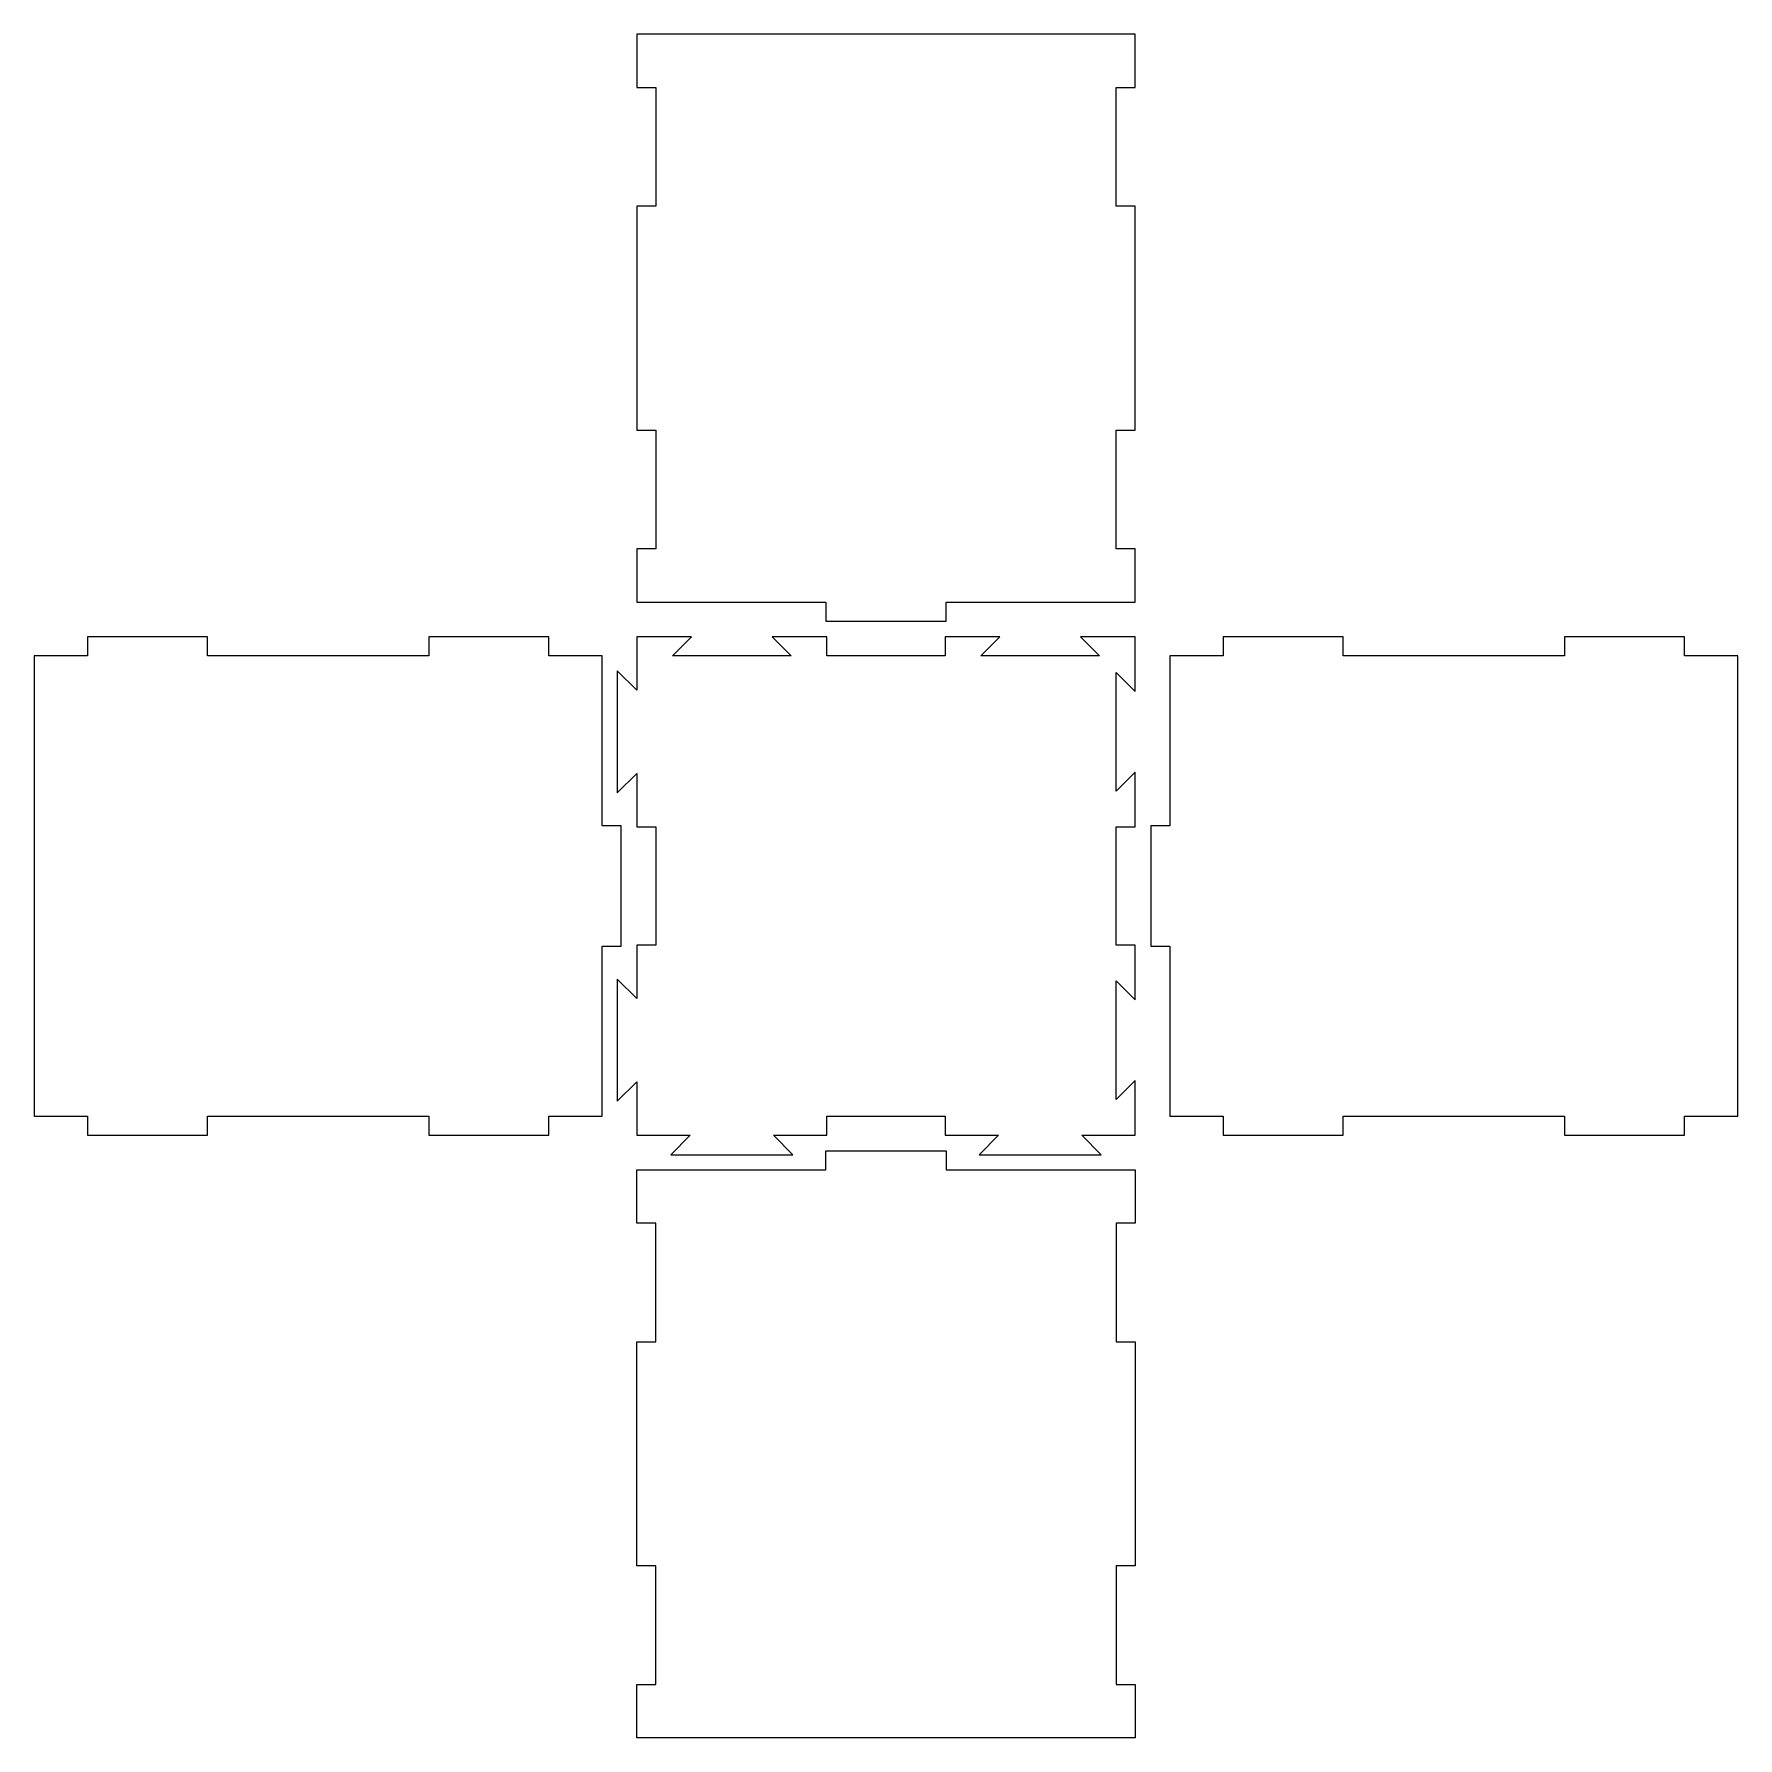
# Model space of a CAD drawing. Extents: x -143 to 143, y -143 to 143.
import ezdxf

# ---------------------------------------------------------------- set-up
doc = ezdxf.new("R2010")
doc.units = 0
doc.header["$MEASUREMENT"] = 0
doc.layers.add('LAYER_1', color=7, linetype='CONTINUOUS')

msp = doc.modelspace()

# ---------------------------------------------------------------- linework, layer by layer
at = {"layer": 'LAYER_1'}
for points in [[(-41.7901, 142.8954), (-41.7901, 142.8954), (-41.7901, 133.9299), (-41.7901, 133.9299)], [(41.7894, 142.8954), (41.7894, 142.8954), (-41.7901, 142.8954), (-41.7901, 142.8954)], [(41.7894, 133.9299), (41.7894, 133.9299), (41.7894, 142.8954), (41.7894, 142.8954)], [(-41.7901, 133.9299), (-41.7901, 133.9299), (-38.6138, 133.9299), (-38.6138, 133.9299)], [(-38.6138, 133.9299), (-38.6138, 133.9299), (-38.6138, 114.0479), (-38.6138, 114.0479)], [(38.6131, 114.0479), (38.6131, 114.0479), (38.6131, 133.9299), (38.6131, 133.9299)], [(38.6131, 133.9299), (38.6131, 133.9299), (41.7894, 133.9299), (41.7894, 133.9299)], [(-38.6138, 114.0479), (-38.6138, 114.0479), (-41.7901, 114.0479), (-41.7901, 114.0479)], [(-41.7901, 114.0479), (-41.7901, 114.0479), (-41.7901, 96.1668), (-41.7901, 96.1668)], [(41.789, 114.0479), (41.789, 114.0479), (38.6131, 114.0479), (38.6131, 114.0479)], [(41.789, 96.1668), (41.789, 96.1668), (41.789, 114.0479), (41.789, 114.0479)], [(-41.7901, 96.1668), (-41.7901, 96.1668), (-41.7901, 76.4599), (-41.7901, 76.4599)], [(41.789, 85.5254), (41.789, 85.5254), (41.789, 96.1668), (41.789, 96.1668)], [(41.789, 76.4599), (41.789, 76.4599), (41.789, 85.5254), (41.789, 85.5254)], [(-41.7901, 76.4599), (-41.7901, 76.4599), (-38.6138, 76.4599), (-38.6138, 76.4599)], [(-38.6138, 76.4599), (-38.6138, 76.4599), (-38.6138, 56.5775), (-38.6138, 56.5775)], [(38.6131, 56.5775), (38.6131, 56.5775), (38.6131, 76.4599), (38.6131, 76.4599)], [(38.6131, 76.4599), (38.6131, 76.4599), (41.789, 76.4599), (41.789, 76.4599)], [(-38.6138, 56.5775), (-38.6138, 56.5775), (-41.7901, 56.5775), (-41.7901, 56.5775)], [(-41.7901, 56.5775), (-41.7901, 56.5775), (-41.7901, 47.6123), (-41.7901, 47.6123)], [(41.789, 56.5775), (41.789, 56.5775), (38.6131, 56.5775), (38.6131, 56.5775)], [(41.789, 47.6123), (41.789, 47.6123), (41.789, 56.5775), (41.789, 56.5775)], [(-41.7901, 47.6123), (-41.7901, 47.6123), (-10.0661, 47.6123), (-10.0661, 47.6123)], [(-10.0661, 47.6123), (-10.0661, 47.6123), (-10.0661, 44.4361), (-10.0661, 44.4361)], [(10.0654, 44.4361), (10.0654, 44.4361), (10.0654, 47.6123), (10.0654, 47.6123)], [(10.0654, 47.6123), (10.0654, 47.6123), (41.789, 47.6123), (41.789, 47.6123)], [(-10.0661, 44.4361), (-10.0661, 44.4361), (10.0654, 44.4361), (10.0654, 44.4361)], [(-133.9306, 41.7894), (-133.9306, 41.7894), (-133.9306, 38.6135), (-133.9306, 38.6135)], [(-113.7987, 41.7894), (-113.7987, 41.7894), (-133.9306, 41.7894), (-133.9306, 41.7894)], [(-113.7987, 38.6135), (-113.7987, 38.6135), (-113.7987, 41.7894), (-113.7987, 41.7894)], [(-56.5775, 41.7894), (-56.5775, 41.7894), (-76.7094, 41.7894), (-76.7094, 41.7894)], [(-76.7094, 41.7894), (-76.7094, 41.7894), (-76.7094, 38.6135), (-76.7094, 38.6135)], [(-56.5775, 38.6135), (-56.5775, 38.6135), (-56.5775, 41.7894), (-56.5775, 41.7894)], [(-41.7894, 41.7894), (-41.7894, 41.7894), (-41.7894, 32.8695), (-41.7894, 32.8695)], [(-32.6303, 41.7894), (-32.6303, 41.7894), (-41.7894, 41.7894), (-41.7894, 41.7894)], [(-35.8065, 38.6135), (-35.8065, 38.6135), (-32.6303, 41.7894), (-32.6303, 41.7894)], [(-9.941, 41.7894), (-9.941, 41.7894), (-19.1008, 41.7894), (-19.1008, 41.7894)], [(-19.1008, 41.7894), (-19.1008, 41.7894), (-15.9249, 38.6135), (-15.9249, 38.6135)], [(-9.941, 38.6135), (-9.941, 38.6135), (-9.941, 41.7894), (-9.941, 41.7894)], [(19.1001, 41.7894), (19.1001, 41.7894), (9.9406, 41.7894), (9.9406, 41.7894)], [(9.9406, 41.7894), (9.9406, 41.7894), (9.9406, 38.6135), (9.9406, 38.6135)], [(15.9242, 38.6135), (15.9242, 38.6135), (19.1001, 41.7894), (19.1001, 41.7894)], [(41.7894, 41.7894), (41.7894, 41.7894), (32.6296, 41.7894), (32.6296, 41.7894)], [(32.6296, 41.7894), (32.6296, 41.7894), (35.8058, 38.6135), (35.8058, 38.6135)], [(41.7894, 32.6303), (41.7894, 32.6303), (41.7894, 41.7894), (41.7894, 41.7894)], [(76.7094, 41.7901), (76.7094, 41.7901), (56.5775, 41.7901), (56.5775, 41.7901)], [(56.5775, 41.7901), (56.5775, 41.7901), (56.5775, 38.6138), (56.5775, 38.6138)], [(76.7094, 38.6138), (76.7094, 38.6138), (76.7094, 41.7901), (76.7094, 41.7901)], [(133.9302, 41.7901), (133.9302, 41.7901), (113.7987, 41.7901), (113.7987, 41.7901)], [(113.7987, 41.7901), (113.7987, 41.7901), (113.7987, 38.6138), (113.7987, 38.6138)], [(133.9302, 38.6138), (133.9302, 38.6138), (133.9302, 41.7901), (133.9302, 41.7901)], [(-133.9306, 38.6135), (-133.9306, 38.6135), (-142.8958, 38.6135), (-142.8958, 38.6135)], [(-142.8958, 38.6135), (-142.8958, 38.6135), (-142.8958, -38.6135), (-142.8958, -38.6135)], [(-96.2919, 38.6135), (-96.2919, 38.6135), (-113.7987, 38.6135), (-113.7987, 38.6135)], [(-76.7094, 38.6135), (-76.7094, 38.6135), (-96.2919, 38.6135), (-96.2919, 38.6135)], [(-47.6123, 38.6135), (-47.6123, 38.6135), (-56.5775, 38.6135), (-56.5775, 38.6135)], [(-47.6123, 10.0661), (-47.6123, 10.0661), (-47.6123, 38.6135), (-47.6123, 38.6135)], [(-15.9249, 38.6135), (-15.9249, 38.6135), (-35.8065, 38.6135), (-35.8065, 38.6135)], [(9.9406, 38.6135), (9.9406, 38.6135), (-9.941, 38.6135), (-9.941, 38.6135)], [(35.8058, 38.6135), (35.8058, 38.6135), (15.9242, 38.6135), (15.9242, 38.6135)], [(56.5775, 38.6138), (56.5775, 38.6138), (47.6123, 38.6138), (47.6123, 38.6138)], [(47.6123, 38.6138), (47.6123, 38.6138), (47.6123, 10.0661), (47.6123, 10.0661)], [(96.2919, 38.6138), (96.2919, 38.6138), (76.7094, 38.6138), (76.7094, 38.6138)], [(113.7987, 38.6138), (113.7987, 38.6138), (96.2919, 38.6138), (96.2919, 38.6138)], [(142.8958, 38.6138), (142.8958, 38.6138), (133.9302, 38.6138), (133.9302, 38.6138)], [(142.8958, -38.6127), (142.8958, -38.6127), (142.8958, 38.6138), (142.8958, 38.6138)], [(-41.7894, 32.8695), (-41.7894, 32.8695), (-45.0652, 36.0812), (-45.0652, 36.0812)], [(-45.0652, 36.0812), (-45.0652, 36.0812), (-45.0652, 15.6498), (-45.0652, 15.6498)], [(38.6135, 15.9242), (38.6135, 15.9242), (38.6135, 35.8058), (38.6135, 35.8058)], [(38.6135, 35.8058), (38.6135, 35.8058), (41.7894, 32.6303), (41.7894, 32.6303)], [(-45.0652, 15.6498), (-45.0652, 15.6498), (-41.7894, 18.8615), (-41.7894, 18.8615)], [(-41.7894, 18.8615), (-41.7894, 18.8615), (-41.7894, 9.941), (-41.7894, 9.941)], [(41.7894, 19.1004), (41.7894, 19.1004), (38.6135, 15.9242), (38.6135, 15.9242)], [(41.7894, 9.941), (41.7894, 9.941), (41.7894, 19.1004), (41.7894, 19.1004)], [(-44.4364, 10.0661), (-44.4364, 10.0661), (-47.6123, 10.0661), (-47.6123, 10.0661)], [(-44.4364, -10.0658), (-44.4364, -10.0658), (-44.4364, 10.0661), (-44.4364, 10.0661)], [(-41.7894, 9.941), (-41.7894, 9.941), (-41.7894, 9.9406), (-41.7894, 9.9406)], [(-41.7894, 9.9406), (-41.7894, 9.9406), (-38.6135, 9.9406), (-38.6135, 9.9406)], [(-38.6135, 9.9406), (-38.6135, 9.9406), (-38.6135, -9.9406), (-38.6135, -9.9406)], [(38.6135, -9.9406), (38.6135, -9.9406), (38.6135, 9.9406), (38.6135, 9.9406)], [(38.6135, 9.9406), (38.6135, 9.9406), (41.7894, 9.9406), (41.7894, 9.9406)], [(41.7894, 9.9406), (41.7894, 9.9406), (41.7894, 9.941), (41.7894, 9.941)], [(47.6123, 10.0661), (47.6123, 10.0661), (44.4361, 10.0661), (44.4361, 10.0661)], [(44.4361, 10.0661), (44.4361, 10.0661), (44.4361, -10.0658), (44.4361, -10.0658)], [(-47.6123, -38.6135), (-47.6123, -38.6135), (-47.6123, -10.0658), (-47.6123, -10.0658)], [(-47.6123, -10.0658), (-47.6123, -10.0658), (-44.4364, -10.0658), (-44.4364, -10.0658)], [(-38.6135, -9.9406), (-38.6135, -9.9406), (-41.7894, -9.9406), (-41.7894, -9.9406)], [(-41.7894, -9.9406), (-41.7894, -9.9406), (-41.7894, -9.941), (-41.7894, -9.941)], [(-41.7894, -9.941), (-41.7894, -9.941), (-41.7894, -18.8608), (-41.7894, -18.8608)], [(41.7894, -9.9406), (41.7894, -9.9406), (38.6135, -9.9406), (38.6135, -9.9406)], [(41.7894, -9.941), (41.7894, -9.941), (41.7894, -9.9406), (41.7894, -9.9406)], [(41.7894, -19.1004), (41.7894, -19.1004), (41.7894, -9.941), (41.7894, -9.941)], [(44.4361, -10.0658), (44.4361, -10.0658), (47.6123, -10.0658), (47.6123, -10.0658)], [(47.6123, -10.0658), (47.6123, -10.0658), (47.6123, -38.6127), (47.6123, -38.6127)], [(-41.7894, -18.8608), (-41.7894, -18.8608), (-45.0652, -15.6491), (-45.0652, -15.6491)], [(-45.0652, -15.6491), (-45.0652, -15.6491), (-45.0652, -36.0809), (-45.0652, -36.0809)], [(38.6135, -35.8058), (38.6135, -35.8058), (38.6135, -15.9242), (38.6135, -15.9242)], [(38.6135, -15.9242), (38.6135, -15.9242), (41.7894, -19.1004), (41.7894, -19.1004)], [(-45.0652, -36.0809), (-45.0652, -36.0809), (-41.7894, -32.8692), (-41.7894, -32.8692)], [(-41.7894, -32.8692), (-41.7894, -32.8692), (-41.7894, -41.7894), (-41.7894, -41.7894)], [(41.7894, -32.6296), (41.7894, -32.6296), (38.6135, -35.8058), (38.6135, -35.8058)], [(41.7894, -41.7894), (41.7894, -41.7894), (41.7894, -32.6296), (41.7894, -32.6296)], [(-142.8958, -38.6135), (-142.8958, -38.6135), (-133.9306, -38.6135), (-133.9306, -38.6135)], [(-133.9306, -38.6135), (-133.9306, -38.6135), (-133.9306, -41.7894), (-133.9306, -41.7894)], [(-113.7987, -41.7894), (-113.7987, -41.7894), (-113.7987, -38.6135), (-113.7987, -38.6135)], [(-113.7987, -38.6135), (-113.7987, -38.6135), (-96.2919, -38.6135), (-96.2919, -38.6135)], [(-96.2919, -38.6135), (-96.2919, -38.6135), (-76.7094, -38.6135), (-76.7094, -38.6135)], [(-76.7094, -38.6135), (-76.7094, -38.6135), (-76.7094, -41.7894), (-76.7094, -41.7894)], [(-56.5775, -41.7894), (-56.5775, -41.7894), (-56.5775, -38.6135), (-56.5775, -38.6135)], [(-56.5775, -38.6135), (-56.5775, -38.6135), (-47.6123, -38.6135), (-47.6123, -38.6135)], [(-9.941, -41.7894), (-9.941, -41.7894), (-9.941, -38.6135), (-9.941, -38.6135)], [(-9.941, -38.6135), (-9.941, -38.6135), (9.9406, -38.6135), (9.9406, -38.6135)], [(9.9406, -38.6135), (9.9406, -38.6135), (9.9406, -41.7894), (9.9406, -41.7894)], [(47.6123, -38.6127), (47.6123, -38.6127), (56.5775, -38.6127), (56.5775, -38.6127)], [(56.5775, -38.6127), (56.5775, -38.6127), (56.5775, -41.789), (56.5775, -41.789)], [(76.7094, -41.789), (76.7094, -41.789), (76.7094, -38.6127), (76.7094, -38.6127)], [(76.7094, -38.6127), (76.7094, -38.6127), (96.2919, -38.6127), (96.2919, -38.6127)], [(96.2919, -38.6127), (96.2919, -38.6127), (113.7987, -38.6127), (113.7987, -38.6127)], [(113.7987, -38.6127), (113.7987, -38.6127), (113.7987, -41.789), (113.7987, -41.789)], [(133.9302, -41.789), (133.9302, -41.789), (133.9302, -38.6127), (133.9302, -38.6127)], [(133.9302, -38.6127), (133.9302, -38.6127), (142.8958, -38.6127), (142.8958, -38.6127)], [(-133.9306, -41.7894), (-133.9306, -41.7894), (-113.7987, -41.7894), (-113.7987, -41.7894)], [(-76.7094, -41.7894), (-76.7094, -41.7894), (-56.5775, -41.7894), (-56.5775, -41.7894)], [(-41.7894, -41.7894), (-41.7894, -41.7894), (-32.8695, -41.7894), (-32.8695, -41.7894)], [(-32.8695, -41.7894), (-32.8695, -41.7894), (-36.0816, -45.0652), (-36.0816, -45.0652)], [(-15.6498, -45.0652), (-15.6498, -45.0652), (-18.8615, -41.7894), (-18.8615, -41.7894)], [(-18.8615, -41.7894), (-18.8615, -41.7894), (-9.941, -41.7894), (-9.941, -41.7894)], [(9.9406, -41.7894), (9.9406, -41.7894), (18.8608, -41.7894), (18.8608, -41.7894)], [(18.8608, -41.7894), (18.8608, -41.7894), (15.6491, -45.0652), (15.6491, -45.0652)], [(36.0809, -45.0652), (36.0809, -45.0652), (32.8692, -41.7894), (32.8692, -41.7894)], [(32.8692, -41.7894), (32.8692, -41.7894), (41.7894, -41.7894), (41.7894, -41.7894)], [(56.5775, -41.789), (56.5775, -41.789), (76.7094, -41.789), (76.7094, -41.789)], [(113.7987, -41.789), (113.7987, -41.789), (133.9302, -41.789), (133.9302, -41.789)], [(-36.0816, -45.0652), (-36.0816, -45.0652), (-15.6498, -45.0652), (-15.6498, -45.0652)], [(-10.0661, -47.6123), (-10.0661, -47.6123), (-10.0661, -44.4361), (-10.0661, -44.4361)], [(-10.0661, -44.4361), (-10.0661, -44.4361), (10.0654, -44.4361), (10.0654, -44.4361)], [(10.0654, -44.4361), (10.0654, -44.4361), (10.0654, -47.6123), (10.0654, -47.6123)], [(15.6491, -45.0652), (15.6491, -45.0652), (36.0809, -45.0652), (36.0809, -45.0652)], [(-41.7901, -56.5775), (-41.7901, -56.5775), (-41.7901, -47.6123), (-41.7901, -47.6123)], [(-41.7901, -47.6123), (-41.7901, -47.6123), (-10.0661, -47.6123), (-10.0661, -47.6123)], [(10.0654, -47.6123), (10.0654, -47.6123), (41.789, -47.6123), (41.789, -47.6123)], [(41.789, -47.6123), (41.789, -47.6123), (41.789, -56.5775), (41.789, -56.5775)], [(-38.6138, -56.5775), (-38.6138, -56.5775), (-41.7901, -56.5775), (-41.7901, -56.5775)], [(-38.6138, -76.4599), (-38.6138, -76.4599), (-38.6138, -56.5775), (-38.6138, -56.5775)], [(41.789, -56.5775), (41.789, -56.5775), (38.6131, -56.5775), (38.6131, -56.5775)], [(38.6131, -56.5775), (38.6131, -56.5775), (38.6131, -76.4599), (38.6131, -76.4599)], [(-41.7901, -96.1668), (-41.7901, -96.1668), (-41.7901, -76.4599), (-41.7901, -76.4599)], [(-41.7901, -76.4599), (-41.7901, -76.4599), (-38.6138, -76.4599), (-38.6138, -76.4599)], [(38.6131, -76.4599), (38.6131, -76.4599), (41.789, -76.4599), (41.789, -76.4599)], [(41.789, -76.4599), (41.789, -76.4599), (41.789, -85.5254), (41.789, -85.5254)], [(41.789, -85.5254), (41.789, -85.5254), (41.789, -96.1668), (41.789, -96.1668)], [(-41.7901, -114.0479), (-41.7901, -114.0479), (-41.7901, -96.1668), (-41.7901, -96.1668)], [(41.789, -96.1668), (41.789, -96.1668), (41.789, -114.0479), (41.789, -114.0479)], [(-38.6138, -114.0479), (-38.6138, -114.0479), (-41.7901, -114.0479), (-41.7901, -114.0479)], [(-38.6138, -133.9299), (-38.6138, -133.9299), (-38.6138, -114.0479), (-38.6138, -114.0479)], [(41.789, -114.0479), (41.789, -114.0479), (38.6131, -114.0479), (38.6131, -114.0479)], [(38.6131, -114.0479), (38.6131, -114.0479), (38.6131, -133.9299), (38.6131, -133.9299)], [(-41.7901, -142.8954), (-41.7901, -142.8954), (-41.7901, -133.9299), (-41.7901, -133.9299)], [(-41.7901, -133.9299), (-41.7901, -133.9299), (-38.6138, -133.9299), (-38.6138, -133.9299)], [(38.6131, -133.9299), (38.6131, -133.9299), (41.7894, -133.9299), (41.7894, -133.9299)], [(41.7894, -133.9299), (41.7894, -133.9299), (41.7894, -142.8954), (41.7894, -142.8954)], [(41.7894, -142.8954), (41.7894, -142.8954), (-41.7901, -142.8954), (-41.7901, -142.8954)]]:
    msp.add_open_spline(points, degree=3, dxfattribs=at)

doc.saveas('drawing.dxf')
